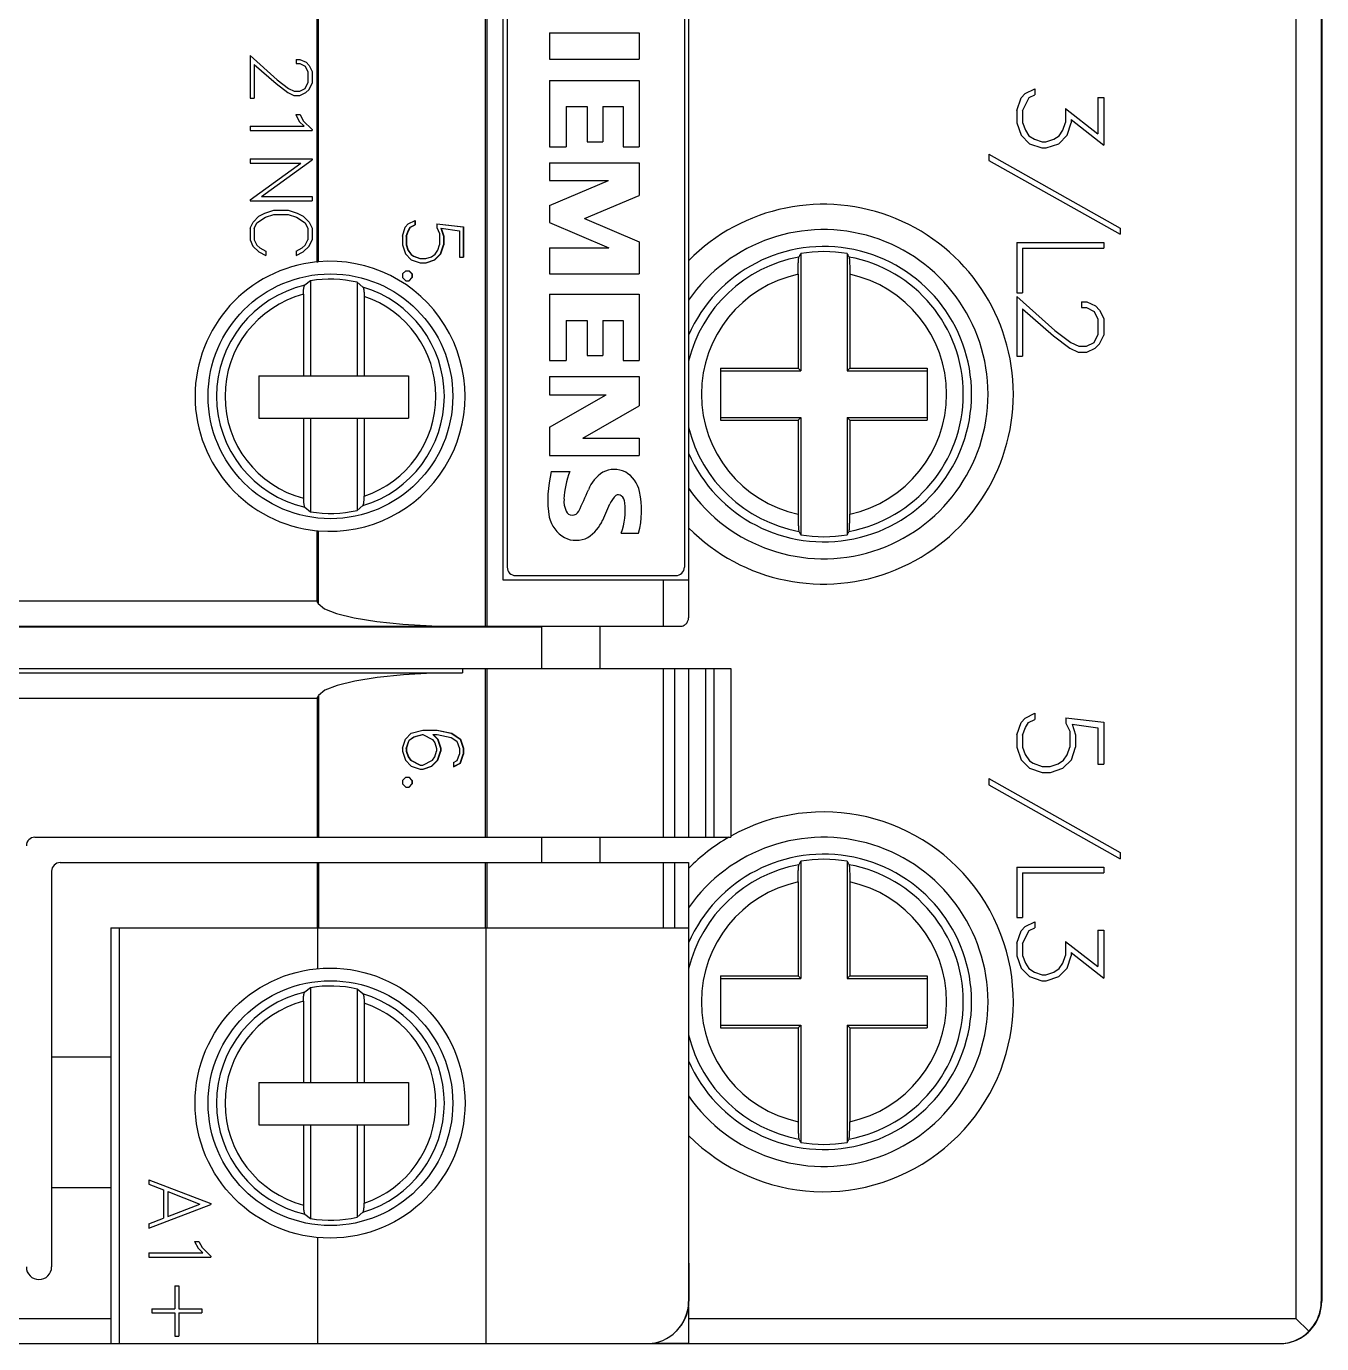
# Model space of a CAD drawing. Header units: millimetres. Extents: x -72 to 2978, y -1067 to 2817.
# Drawn here: x 534.13 to 564.84, y 872.75 to 903.97 of the extents above; entities that cross this region are included whole.
import ezdxf

# ---------------------------------------------------------------- set-up
doc = ezdxf.new("R2010")
doc.units = ezdxf.units.MM
doc.layers.add('10000_FRONT', color=7, linetype='Continuous')

msp = doc.modelspace()

# ---------------------------------------------------------------- linework, layer by layer
msp.add_line((537.334, 872.753), (543.334, 872.753))
at = {"layer": '10000_FRONT', "color": 7, "linetype": 'Continuous', "lineweight": 25}
for p, q in [((545.017, 917.753), (545.017, 889.753)), ((545.051, 917.753), (545.051, 889.753)), ((564.235, 917.153), (564.235, 873.353)), ((549.835, 916.753), (549.835, 889.953)), ((564.835, 916.753), (564.835, 873.753)), ((564.845, 916.743), (564.845, 873.763)), ((541.019, 908.869), (541.019, 898.387)), ((541.054, 908.865), (541.054, 898.391)), ((545.435, 906.653), (545.435, 890.853)), ((545.535, 906.353), (545.535, 891.153)), ((549.735, 906.353), (549.735, 891.153)), ((546.535, 903.813), (546.535, 903.191)), ((546.535, 903.813), (548.665, 903.813)), ((548.665, 903.813), (548.665, 903.191)), ((539.438, 903.276), (539.438, 902.265)), ((539.438, 903.276), (540.081, 902.704)), ((540.535, 903.188), (540.535, 903.088)), ((540.535, 903.188), (540.623, 903.188)), ((540.623, 903.188), (540.767, 903.118)), ((540.767, 903.118), (540.838, 903.045)), ((546.535, 903.191), (548.665, 903.191)), ((539.536, 903.068), (539.536, 902.265)), ((539.536, 903.068), (540.059, 902.612)), ((540.535, 903.088), (540.616, 903.088)), ((540.616, 903.088), (540.745, 903.023)), ((540.745, 903.023), (540.81, 902.894)), ((540.81, 902.894), (540.81, 902.628)), ((540.838, 903.045), (540.908, 902.902)), ((540.908, 902.902), (540.908, 902.62)), ((540.059, 902.612), (540.336, 902.404)), ((540.081, 902.704), (540.353, 902.5)), ((540.353, 902.5), (540.487, 902.434)), ((540.616, 902.434), (540.745, 902.498)), ((540.745, 902.498), (540.81, 902.628)), ((540.765, 902.404), (540.837, 902.477)), ((540.837, 902.477), (540.908, 902.62)), ((546.535, 902.689), (546.535, 901.115)), ((546.535, 902.689), (548.665, 902.689)), ((548.665, 902.689), (548.665, 901.115)), ((557.818, 902.379), (558.045, 902.492)), ((558.045, 902.492), (558.045, 902.347)), ((539.438, 902.265), (539.536, 902.265)), ((540.336, 902.404), (540.476, 902.333)), ((540.476, 902.333), (540.622, 902.333)), ((540.487, 902.434), (540.616, 902.434)), ((540.622, 902.333), (540.765, 902.404)), ((557.619, 901.979), (557.717, 902.275)), ((557.717, 902.275), (557.818, 902.379)), ((557.756, 901.971), (557.91, 902.281)), ((557.91, 902.281), (558.045, 902.347)), ((559.54, 902.287), (559.54, 901.425)), ((559.54, 902.287), (559.677, 902.287)), ((559.677, 902.287), (559.677, 901.156)), ((540.525, 901.877), (540.605, 901.714)), ((540.525, 901.877), (540.628, 901.877)), ((540.628, 901.877), (540.701, 901.733)), ((546.933, 902.067), (546.933, 901.115)), ((546.933, 902.067), (547.435, 902.067)), ((547.435, 902.067), (547.435, 901.235)), ((547.799, 902.067), (547.799, 901.235)), ((547.799, 902.067), (548.283, 902.067)), ((548.283, 902.067), (548.283, 901.115)), ((557.619, 901.979), (557.619, 901.685)), ((557.756, 901.971), (557.756, 901.691)), ((558.77, 902.02), (558.77, 901.691)), ((558.77, 902.02), (559.54, 901.425)), ((539.438, 901.602), (539.438, 901.504)), ((539.438, 901.602), (540.718, 901.602)), ((540.605, 901.714), (540.718, 901.602)), ((540.701, 901.733), (540.908, 901.525)), ((557.619, 901.685), (557.718, 901.389)), ((557.756, 901.691), (557.821, 901.507)), ((558.707, 901.507), (558.77, 901.691)), ((558.811, 901.389), (558.91, 901.685)), ((558.91, 901.759), (558.91, 901.685)), ((558.91, 901.759), (559.677, 901.156)), ((539.438, 901.504), (540.908, 901.504)), ((540.908, 901.525), (540.908, 901.504)), ((547.435, 901.235), (547.799, 901.235)), ((557.718, 901.389), (557.917, 901.188)), ((557.821, 901.507), (557.905, 901.378)), ((557.905, 901.378), (558.034, 901.293)), ((558.034, 901.293), (558.219, 901.23)), ((558.219, 901.23), (558.309, 901.23)), ((558.309, 901.23), (558.493, 901.293)), ((558.493, 901.293), (558.623, 901.378)), ((558.611, 901.188), (558.811, 901.389)), ((558.623, 901.378), (558.707, 901.507)), ((546.535, 901.115), (546.933, 901.115)), ((548.283, 901.115), (548.665, 901.115)), ((556.953, 900.943), (556.953, 900.794)), ((556.953, 900.943), (560.069, 899.189)), ((557.917, 901.188), (558.213, 901.09)), ((558.213, 901.09), (558.315, 901.09)), ((558.315, 901.09), (558.611, 901.188)), ((539.438, 900.829), (539.438, 900.731)), ((539.438, 900.829), (540.908, 900.829)), ((539.438, 899.861), (540.639, 900.731)), ((539.438, 900.731), (540.639, 900.731)), ((539.707, 899.935), (540.908, 900.806)), ((540.908, 900.829), (540.908, 900.806)), ((546.535, 900.733), (546.535, 900.318)), ((546.535, 900.733), (548.665, 900.733)), ((548.665, 900.733), (548.665, 899.963)), ((556.953, 900.794), (560.069, 899.042)), ((546.535, 899.724), (547.938, 900.318)), ((546.535, 900.318), (547.938, 900.318)), ((539.438, 899.861), (539.438, 899.837)), ((539.438, 899.837), (540.908, 899.837)), ((539.707, 899.935), (540.908, 899.935)), ((540.908, 899.935), (540.908, 899.837)), ((546.535, 899.724), (546.535, 899.32)), ((547.367, 899.417), (548.665, 899.963)), ((539.509, 899.332), (539.649, 899.473)), ((539.601, 899.313), (539.803, 899.446)), ((539.649, 899.473), (539.791, 899.541)), ((539.791, 899.541), (540, 899.611)), ((539.803, 899.446), (540.003, 899.513)), ((540, 899.611), (540.346, 899.611)), ((540.003, 899.513), (540.342, 899.513)), ((540.342, 899.513), (540.543, 899.446)), ((540.346, 899.611), (540.555, 899.541)), ((540.543, 899.446), (540.745, 899.313)), ((540.555, 899.541), (540.697, 899.473)), ((540.697, 899.473), (540.837, 899.332)), ((543.191, 899.286), (543.35, 899.366)), ((543.343, 899.363), (543.343, 899.263)), ((543.35, 899.366), (543.35, 899.263)), ((547.367, 899.417), (548.665, 898.866)), ((539.438, 899.189), (539.509, 899.332)), ((539.438, 899.189), (539.438, 898.907)), ((539.536, 899.18), (539.601, 899.313)), ((539.536, 899.18), (539.536, 898.914)), ((540.745, 899.313), (540.81, 899.18)), ((540.81, 899.18), (540.81, 898.914)), ((540.837, 899.332), (540.908, 899.189)), ((540.908, 899.189), (540.908, 898.907)), ((543.051, 899), (543.12, 899.211)), ((543.12, 899.211), (543.191, 899.286)), ((543.141, 898.996), (543.186, 899.127)), ((543.148, 898.996), (543.193, 899.127)), ((543.186, 899.127), (543.238, 899.21)), ((543.186, 899.127), (543.193, 899.127)), ((543.193, 899.127), (543.245, 899.21)), ((543.238, 899.21), (543.343, 899.263)), ((543.238, 899.21), (543.245, 899.21)), ((543.245, 899.21), (543.35, 899.263)), ((543.343, 899.263), (543.35, 899.263)), ((543.866, 899.29), (543.866, 899.2)), ((543.866, 899.29), (544.499, 899.218)), ((543.866, 899.289), (544.489, 899.218)), ((543.866, 899.2), (543.934, 899.063)), ((543.934, 899.063), (543.934, 898.794)), ((543.962, 899.185), (544.022, 899)), ((543.962, 899.185), (543.971, 899.185)), ((543.971, 899.185), (544.03, 899)), ((543.971, 899.185), (544.402, 899.121)), ((544.402, 899.121), (544.402, 898.502)), ((544.489, 899.218), (544.489, 898.502)), ((544.489, 899.218), (544.499, 899.218)), ((544.499, 899.218), (544.499, 898.502)), ((546.535, 899.32), (547.942, 898.721)), ((560.069, 899.189), (560.069, 899.042)), ((539.438, 898.907), (539.508, 898.763)), ((539.508, 898.763), (539.648, 898.623)), ((539.536, 898.914), (539.603, 898.783)), ((539.603, 898.783), (539.668, 898.718)), ((540.678, 898.718), (540.743, 898.783)), ((540.698, 898.623), (540.838, 898.763)), ((540.743, 898.783), (540.81, 898.914)), ((540.838, 898.763), (540.908, 898.907)), ((543.051, 899), (543.051, 898.79)), ((543.051, 898.79), (543.121, 898.579)), ((543.141, 898.996), (543.141, 898.794)), ((543.141, 898.996), (543.148, 898.996)), ((543.141, 898.794), (543.181, 898.669)), ((543.141, 898.794), (543.148, 898.794)), ((543.148, 898.996), (543.148, 898.794)), ((543.148, 898.794), (543.188, 898.669)), ((543.889, 898.663), (543.934, 898.794)), ((543.953, 898.579), (544.022, 898.79)), ((543.961, 898.579), (544.03, 898.79)), ((544.022, 899), (544.022, 898.79)), ((544.022, 899), (544.03, 899)), ((544.022, 898.79), (544.03, 898.79)), ((544.03, 899), (544.03, 898.79)), ((548.665, 898.866), (548.665, 898.102)), ((557.619, 898.847), (557.619, 897.653)), ((557.619, 898.847), (559.677, 898.847)), ((559.677, 898.847), (559.677, 898.71)), ((539.648, 898.623), (539.811, 898.542)), ((539.668, 898.718), (539.811, 898.646)), ((539.811, 898.646), (539.811, 898.542)), ((540.535, 898.646), (540.678, 898.718)), ((540.535, 898.646), (540.535, 898.542)), ((540.535, 898.542), (540.698, 898.623)), ((543.121, 898.579), (543.262, 898.435)), ((543.181, 898.669), (543.255, 898.564)), ((543.181, 898.669), (543.188, 898.669)), ((543.188, 898.669), (543.262, 898.564)), ((543.255, 898.564), (543.314, 898.524)), ((543.255, 898.564), (543.262, 898.564)), ((543.262, 898.564), (543.321, 898.524)), ((543.262, 898.435), (543.471, 898.365)), ((543.314, 898.524), (543.468, 898.465)), ((543.314, 898.524), (543.321, 898.524)), ((543.321, 898.524), (543.475, 898.465)), ((543.468, 898.465), (543.475, 898.465)), ((543.475, 898.465), (543.607, 898.465)), ((543.603, 898.365), (543.811, 898.435)), ((543.607, 898.465), (543.737, 898.51)), ((543.611, 898.365), (543.819, 898.435)), ((543.737, 898.51), (543.828, 898.571)), ((543.811, 898.435), (543.953, 898.579)), ((543.811, 898.435), (543.819, 898.435)), ((543.819, 898.435), (543.961, 898.579)), ((543.828, 898.571), (543.889, 898.663)), ((543.953, 898.579), (543.961, 898.579)), ((544.402, 898.502), (544.499, 898.502)), ((546.535, 898.721), (546.535, 898.102)), ((546.535, 898.721), (547.942, 898.721)), ((552.44, 898.414), (552.441, 898.43)), ((552.441, 898.43), (552.442, 898.445)), ((552.442, 898.445), (552.443, 898.458)), ((552.443, 898.458), (552.445, 898.47)), ((552.445, 898.47), (552.446, 898.479)), ((552.446, 898.479), (552.447, 898.488)), ((552.447, 898.488), (552.448, 898.495)), ((552.448, 898.495), (552.45, 898.5)), ((552.45, 898.5), (552.451, 898.504)), ((552.451, 898.504), (552.457, 898.515)), ((552.457, 898.515), (552.464, 898.527)), ((552.464, 898.527), (552.47, 898.539)), ((552.47, 898.539), (552.476, 898.55)), ((552.476, 898.55), (552.482, 898.562)), ((552.482, 898.562), (552.489, 898.574)), ((552.489, 898.574), (552.495, 898.586)), ((552.495, 898.586), (552.495, 895.803)), ((553.595, 898.586), (553.595, 895.803)), ((553.595, 898.586), (553.601, 898.574)), ((553.601, 898.574), (553.608, 898.562)), ((553.608, 898.562), (553.614, 898.55)), ((553.614, 898.55), (553.62, 898.539)), ((553.62, 898.539), (553.626, 898.527)), ((553.626, 898.527), (553.633, 898.515)), ((553.633, 898.515), (553.639, 898.504)), ((553.639, 898.504), (553.64, 898.499)), ((553.64, 898.499), (553.642, 898.492)), ((553.642, 898.492), (553.644, 898.483)), ((553.644, 898.483), (553.645, 898.471)), ((553.645, 898.471), (553.647, 898.458)), ((553.647, 898.458), (553.648, 898.441)), ((553.648, 898.441), (553.649, 898.423)), ((553.649, 898.423), (553.651, 898.402)), ((557.756, 898.71), (557.756, 897.653)), ((557.756, 898.71), (559.677, 898.71)), ((541.019, 898.387), (541.024, 898.388)), ((541.024, 898.388), (541.029, 898.388)), ((541.029, 898.388), (541.034, 898.389)), ((541.034, 898.389), (541.039, 898.389)), ((541.039, 898.389), (541.044, 898.39)), ((541.044, 898.39), (541.049, 898.39)), ((541.049, 898.39), (541.054, 898.391)), ((543.051, 898.102), (543.129, 898.18)), ((543.129, 898.18), (543.208, 898.18)), ((543.201, 898.18), (543.278, 898.102)), ((543.208, 898.18), (543.285, 898.102)), ((543.471, 898.365), (543.611, 898.365)), ((552.432, 898.172), (552.433, 898.198)), ((552.432, 898.145), (552.432, 898.172)), ((552.432, 898.119), (552.432, 898.145)), ((552.432, 898.094), (552.432, 898.119)), ((552.433, 898.223), (552.434, 898.247)), ((552.433, 898.198), (552.433, 898.223)), ((552.434, 898.27), (552.435, 898.294)), ((552.434, 898.247), (552.434, 898.27)), ((552.435, 898.317), (552.436, 898.339)), ((552.435, 898.294), (552.435, 898.317)), ((552.436, 898.339), (552.437, 898.36)), ((552.437, 898.36), (552.438, 898.379)), ((552.438, 898.379), (552.439, 898.397)), ((552.439, 898.397), (552.44, 898.414)), ((553.651, 898.402), (553.652, 898.381)), ((553.652, 898.381), (553.653, 898.358)), ((553.653, 898.358), (553.654, 898.332)), ((553.654, 898.332), (553.655, 898.305)), ((553.655, 898.305), (553.656, 898.276)), ((553.656, 898.276), (553.656, 898.248)), ((553.656, 898.248), (553.657, 898.219)), ((553.657, 898.219), (553.657, 898.188)), ((553.657, 898.188), (553.658, 898.156)), ((553.658, 898.156), (553.658, 898.124)), ((553.658, 898.124), (553.658, 898.094)), ((540.717, 897.785), (540.718, 897.794)), ((540.718, 897.794), (540.72, 897.801)), ((540.72, 897.801), (540.722, 897.808)), ((540.722, 897.808), (540.724, 897.815)), ((540.724, 897.815), (540.726, 897.82)), ((540.726, 897.82), (540.728, 897.824)), ((540.728, 897.824), (540.73, 897.828)), ((540.73, 897.828), (540.732, 897.831)), ((540.732, 897.831), (540.734, 897.833)), ((540.875, 897.939), (540.734, 897.833)), ((540.875, 897.939), (540.875, 895.688)), ((541.975, 897.906), (541.975, 895.688)), ((542.116, 897.791), (541.975, 897.906)), ((543.051, 898.102), (543.051, 898.021)), ((543.051, 898.021), (543.129, 897.943)), ((543.129, 897.943), (543.208, 897.943)), ((543.201, 897.943), (543.278, 898.021)), ((543.208, 897.943), (543.285, 898.021)), ((543.278, 898.102), (543.278, 898.021)), ((543.278, 898.102), (543.285, 898.102)), ((543.278, 898.021), (543.285, 898.021)), ((543.285, 898.102), (543.285, 898.021)), ((546.535, 898.102), (548.665, 898.102)), ((552.432, 898.094), (552.432, 895.866)), ((553.658, 898.094), (553.658, 895.866)), ((540.705, 897.646), (540.706, 897.66)), ((540.705, 897.633), (540.705, 897.646)), ((540.705, 897.62), (540.705, 897.633)), ((540.705, 897.62), (540.705, 895.688)), ((540.706, 897.673), (540.707, 897.687)), ((540.706, 897.66), (540.706, 897.673)), ((540.707, 897.699), (540.708, 897.711)), ((540.707, 897.687), (540.707, 897.699)), ((540.708, 897.711), (540.709, 897.723)), ((540.709, 897.723), (540.71, 897.735)), ((540.71, 897.735), (540.711, 897.746)), ((540.711, 897.746), (540.713, 897.757)), ((540.713, 897.757), (540.714, 897.767)), ((540.714, 897.767), (540.715, 897.776)), ((540.715, 897.776), (540.717, 897.785)), ((542.116, 897.79), (542.119, 897.788)), ((542.119, 897.788), (542.121, 897.783)), ((542.121, 897.783), (542.124, 897.778)), ((542.124, 897.778), (542.126, 897.772)), ((542.126, 897.772), (542.128, 897.764)), ((542.128, 897.764), (542.13, 897.755)), ((542.13, 897.755), (542.132, 897.745)), ((542.132, 897.745), (542.134, 897.734)), ((542.134, 897.734), (542.136, 897.723)), ((542.136, 897.723), (542.138, 897.71)), ((542.138, 897.71), (542.139, 897.697)), ((542.139, 897.697), (542.14, 897.682)), ((542.14, 897.682), (542.142, 897.667)), ((542.142, 897.667), (542.143, 897.653)), ((542.143, 897.653), (542.143, 897.637)), ((542.143, 897.637), (542.144, 897.621)), ((542.144, 897.621), (542.145, 897.604)), ((542.145, 897.604), (542.145, 897.588)), ((542.145, 897.588), (542.145, 897.572)), ((542.145, 897.572), (542.145, 895.688)), ((546.535, 897.625), (546.535, 896.051)), ((546.535, 897.625), (548.665, 897.625)), ((548.665, 897.625), (548.665, 896.051)), ((557.619, 897.653), (557.756, 897.653)), ((557.619, 897.567), (557.619, 896.152)), ((557.619, 897.567), (558.519, 896.765)), ((557.756, 897.276), (557.756, 896.152)), ((557.756, 897.276), (558.489, 896.637)), ((559.155, 897.443), (559.155, 897.304)), ((559.155, 897.443), (559.279, 897.443)), ((559.155, 897.304), (559.268, 897.304)), ((559.268, 897.304), (559.449, 897.213)), ((559.279, 897.443), (559.48, 897.346)), ((559.449, 897.213), (559.54, 897.032)), ((559.48, 897.346), (559.579, 897.244)), ((559.579, 897.244), (559.677, 897.043)), ((546.933, 897.003), (546.933, 896.051)), ((546.933, 897.003), (547.435, 897.003)), ((547.435, 897.003), (547.435, 896.171)), ((547.799, 897.003), (547.799, 896.171)), ((547.799, 897.003), (548.283, 897.003)), ((548.283, 897.003), (548.283, 896.051)), ((559.54, 897.032), (559.54, 896.66)), ((559.677, 897.043), (559.677, 896.648)), ((558.489, 896.637), (558.876, 896.346)), ((558.519, 896.765), (558.9, 896.48)), ((559.449, 896.477), (559.54, 896.66)), ((559.578, 896.448), (559.677, 896.648)), ((558.876, 896.346), (559.073, 896.247)), ((558.9, 896.48), (559.087, 896.388)), ((559.073, 896.247), (559.277, 896.247)), ((559.087, 896.388), (559.268, 896.388)), ((559.268, 896.388), (559.449, 896.477)), ((559.277, 896.247), (559.477, 896.346)), ((559.477, 896.346), (559.578, 896.448)), ((546.535, 896.051), (546.933, 896.051)), ((547.435, 896.171), (547.799, 896.171)), ((548.283, 896.051), (548.665, 896.051)), ((557.619, 896.152), (557.756, 896.152)), ((539.645, 895.688), (539.645, 894.688)), ((539.645, 895.688), (543.195, 895.688)), ((543.195, 895.688), (543.195, 894.688)), ((546.535, 895.669), (546.535, 895.235)), ((546.535, 895.669), (548.665, 895.669)), ((548.665, 895.669), (548.665, 894.978)), ((550.595, 895.866), (550.595, 894.64)), ((550.595, 895.866), (552.432, 895.866)), ((550.595, 895.803), (552.495, 895.803)), ((552.432, 895.866), (552.495, 895.803)), ((553.595, 895.803), (553.658, 895.866)), ((553.595, 895.803), (555.495, 895.803)), ((553.658, 895.866), (555.495, 895.866)), ((555.495, 895.866), (555.495, 894.64)), ((546.535, 894.472), (547.885, 895.235)), ((546.535, 895.235), (547.885, 895.235)), ((539.645, 894.688), (543.195, 894.688)), ((540.705, 894.688), (540.705, 892.786)), ((540.875, 894.688), (540.875, 892.467)), ((541.975, 894.688), (541.975, 892.5)), ((542.145, 894.688), (542.145, 892.835)), ((547.331, 894.212), (548.665, 894.978)), ((550.595, 894.703), (552.495, 894.703)), ((552.432, 894.64), (552.495, 894.703)), ((552.495, 894.703), (552.495, 891.921)), ((553.595, 894.703), (553.595, 891.921)), ((553.595, 894.703), (553.658, 894.64)), ((553.595, 894.703), (555.495, 894.703)), ((546.535, 894.472), (546.535, 893.802)), ((550.595, 894.64), (552.432, 894.64)), ((552.432, 894.64), (552.432, 892.412)), ((553.658, 894.64), (553.658, 892.412)), ((553.658, 894.64), (555.495, 894.64)), ((547.331, 894.212), (548.665, 894.212)), ((548.665, 894.212), (548.665, 893.802)), ((546.535, 893.802), (548.665, 893.802)), ((546.581, 893.417), (547.02, 893.417)), ((542.144, 892.794), (542.145, 892.808)), ((542.145, 892.821), (542.145, 892.835)), ((542.145, 892.808), (542.145, 892.821)), ((540.705, 892.786), (540.705, 892.771)), ((540.705, 892.771), (540.705, 892.754)), ((540.705, 892.754), (540.706, 892.738)), ((540.706, 892.738), (540.707, 892.722)), ((540.707, 892.722), (540.707, 892.707)), ((540.707, 892.707), (540.708, 892.692)), ((540.708, 892.692), (540.71, 892.678)), ((540.71, 892.678), (540.711, 892.664)), ((540.711, 892.664), (540.712, 892.65)), ((540.712, 892.65), (540.714, 892.638)), ((540.714, 892.638), (540.716, 892.627)), ((540.716, 892.627), (540.718, 892.617)), ((540.718, 892.617), (540.72, 892.607)), ((540.72, 892.607), (540.722, 892.598)), ((540.722, 892.598), (540.724, 892.591)), ((540.724, 892.591), (540.726, 892.585)), ((540.726, 892.585), (540.729, 892.58)), ((540.729, 892.58), (540.731, 892.576)), ((540.731, 892.576), (540.734, 892.573)), ((540.734, 892.573), (540.875, 892.467)), ((541.975, 892.5), (542.116, 892.616)), ((542.116, 892.616), (542.118, 892.618)), ((542.118, 892.618), (542.12, 892.621)), ((542.12, 892.621), (542.122, 892.625)), ((542.122, 892.625), (542.124, 892.63)), ((542.124, 892.63), (542.126, 892.635)), ((542.126, 892.635), (542.128, 892.642)), ((542.128, 892.642), (542.13, 892.649)), ((542.13, 892.649), (542.132, 892.657)), ((542.132, 892.657), (542.133, 892.666)), ((542.133, 892.666), (542.135, 892.675)), ((542.135, 892.675), (542.136, 892.684)), ((542.136, 892.684), (542.137, 892.695)), ((542.137, 892.695), (542.139, 892.706)), ((542.139, 892.706), (542.14, 892.718)), ((542.14, 892.718), (542.141, 892.73)), ((542.141, 892.73), (542.142, 892.742)), ((542.142, 892.742), (542.143, 892.754)), ((542.143, 892.767), (542.144, 892.78)), ((542.143, 892.754), (542.143, 892.767)), ((542.144, 892.78), (542.144, 892.794)), ((547.799, 892.269), (547.972, 892.652)), ((552.432, 892.412), (552.432, 892.382)), ((552.432, 892.382), (552.432, 892.35)), ((552.432, 892.35), (552.433, 892.318)), ((552.433, 892.318), (552.433, 892.287)), ((552.433, 892.287), (552.434, 892.258)), ((552.434, 892.258), (552.434, 892.23)), ((552.434, 892.23), (552.435, 892.202)), ((552.435, 892.202), (552.436, 892.174)), ((552.436, 892.174), (552.437, 892.149)), ((553.654, 892.19), (553.655, 892.213)), ((553.654, 892.167), (553.654, 892.19)), ((553.655, 892.213), (553.656, 892.236)), ((553.656, 892.259), (553.657, 892.283)), ((553.656, 892.236), (553.656, 892.259)), ((553.657, 892.335), (553.658, 892.361)), ((553.657, 892.308), (553.657, 892.335)), ((553.657, 892.283), (553.657, 892.308)), ((553.658, 892.387), (553.658, 892.412)), ((553.658, 892.361), (553.658, 892.387)), ((541.019, 892.019), (541.019, 890.353)), ((541.019, 892.019), (541.024, 892.018)), ((541.024, 892.018), (541.029, 892.018)), ((541.029, 892.018), (541.034, 892.017)), ((541.034, 892.017), (541.039, 892.017)), ((541.039, 892.017), (541.044, 892.016)), ((541.044, 892.016), (541.049, 892.016)), ((541.049, 892.016), (541.054, 892.015)), ((541.054, 892.015), (541.054, 890.293)), ((548.24, 891.959), (548.649, 891.959)), ((552.437, 892.149), (552.438, 892.125)), ((552.438, 892.125), (552.439, 892.104)), ((552.439, 892.104), (552.441, 892.084)), ((552.441, 892.084), (552.442, 892.065)), ((552.442, 892.065), (552.443, 892.048)), ((552.443, 892.048), (552.445, 892.035)), ((552.445, 892.035), (552.446, 892.023)), ((552.446, 892.023), (552.448, 892.014)), ((552.448, 892.014), (552.45, 892.007)), ((552.45, 892.007), (552.451, 892.002)), ((552.451, 892.002), (552.457, 891.991)), ((552.457, 891.991), (552.464, 891.979)), ((552.464, 891.979), (552.47, 891.967)), ((552.47, 891.967), (552.476, 891.956)), ((552.476, 891.956), (552.482, 891.944)), ((552.482, 891.944), (552.489, 891.932)), ((552.489, 891.932), (552.495, 891.921)), ((553.595, 891.921), (553.601, 891.932)), ((553.601, 891.932), (553.608, 891.944)), ((553.608, 891.944), (553.614, 891.956)), ((553.614, 891.956), (553.62, 891.967)), ((553.62, 891.967), (553.626, 891.979)), ((553.626, 891.979), (553.633, 891.991)), ((553.633, 891.991), (553.639, 892.002)), ((553.639, 892.002), (553.64, 892.006)), ((553.64, 892.006), (553.641, 892.011)), ((553.641, 892.011), (553.643, 892.018)), ((553.643, 892.018), (553.644, 892.027)), ((553.644, 892.027), (553.645, 892.036)), ((553.645, 892.036), (553.647, 892.048)), ((553.647, 892.048), (553.648, 892.061)), ((553.648, 892.061), (553.649, 892.076)), ((553.649, 892.076), (553.65, 892.092)), ((553.65, 892.092), (553.651, 892.11)), ((553.651, 892.11), (553.652, 892.127)), ((553.652, 892.127), (553.653, 892.146)), ((553.653, 892.146), (553.654, 892.167)), ((545.735, 890.953), (549.535, 890.953)), ((545.435, 890.853), (549.835, 890.853)), ((549.235, 890.853), (549.235, 889.753)), ((503.651, 890.353), (541.019, 890.353)), ((541.019, 890.353), (541.024, 890.345)), ((541.024, 890.345), (541.029, 890.336)), ((541.029, 890.336), (541.034, 890.328)), ((541.034, 890.328), (541.039, 890.319)), ((541.039, 890.319), (541.044, 890.311)), ((541.044, 890.311), (541.049, 890.302)), ((541.049, 890.302), (541.054, 890.293)), ((495.035, 889.753), (549.635, 889.753)), ((498.345, 889.743), (546.345, 889.743)), ((546.345, 889.753), (546.345, 888.753)), ((547.735, 889.753), (547.735, 888.753)), ((549.635, 889.753), (549.661, 889.755)), ((549.661, 889.755), (549.685, 889.759)), ((549.685, 889.759), (549.707, 889.767)), ((549.707, 889.767), (549.728, 889.776)), ((549.728, 889.776), (549.746, 889.787)), ((549.746, 889.787), (549.763, 889.8)), ((549.763, 889.8), (549.779, 889.814)), ((549.779, 889.814), (549.792, 889.829)), ((549.792, 889.829), (549.804, 889.846)), ((549.804, 889.846), (549.813, 889.863)), ((549.813, 889.863), (549.821, 889.88)), ((549.821, 889.88), (549.827, 889.898)), ((549.827, 889.898), (549.832, 889.917)), ((549.832, 889.917), (549.834, 889.935)), ((549.834, 889.935), (549.835, 889.953)), ((493.835, 888.753), (550.835, 888.753)), ((544.474, 888.753), (544.474, 888.653)), ((545.017, 888.753), (545.017, 884.753)), ((545.051, 888.753), (545.051, 884.753)), ((549.235, 888.753), (549.235, 884.753)), ((549.498, 888.753), (549.498, 884.753)), ((549.835, 888.753), (549.835, 884.753)), ((550.235, 888.753), (550.235, 884.753)), ((550.435, 888.753), (550.435, 884.753)), ((550.835, 888.753), (550.835, 884.753)), ((500.196, 888.653), (544.474, 888.653)), ((503.64, 888.053), (541.03, 888.053)), ((541.03, 888.053), (541.035, 888.062)), ((541.03, 888.053), (541.03, 884.753)), ((541.035, 888.062), (541.04, 888.07)), ((541.04, 888.07), (541.045, 888.079)), ((541.045, 888.079), (541.05, 888.087)), ((541.05, 888.087), (541.055, 888.096)), ((541.055, 888.096), (541.06, 888.104)), ((541.06, 888.104), (541.065, 888.113)), ((541.065, 888.113), (541.065, 884.753)), ((557.717, 887.475), (557.818, 887.579)), ((557.818, 887.579), (558.045, 887.692)), ((557.894, 887.472), (558.045, 887.547)), ((558.045, 887.692), (558.045, 887.547)), ((558.777, 887.585), (558.777, 887.459)), ((558.777, 887.585), (559.677, 887.484)), ((543.121, 887.075), (543.261, 887.218)), ((543.261, 887.218), (543.537, 887.288)), ((543.322, 887.136), (543.53, 887.188)), ((543.33, 887.136), (543.538, 887.188)), ((543.53, 887.188), (543.538, 887.188)), ((543.537, 887.288), (543.879, 887.288)), ((543.538, 887.188), (543.766, 887.073)), ((543.77, 887.188), (543.882, 887.075)), ((543.77, 887.188), (543.778, 887.188)), ((543.778, 887.188), (543.89, 887.075)), ((543.778, 887.188), (543.874, 887.188)), ((543.87, 887.288), (544.21, 887.22)), ((543.874, 887.188), (544.208, 887.12)), ((543.879, 887.288), (544.22, 887.22)), ((544.21, 887.22), (544.42, 887.076)), ((544.21, 887.22), (544.22, 887.22)), ((544.22, 887.22), (544.43, 887.076)), ((557.619, 887.179), (557.717, 887.475)), ((557.756, 887.173), (557.821, 887.357)), ((557.821, 887.357), (557.894, 887.472)), ((558.777, 887.459), (558.874, 887.267)), ((558.874, 887.267), (558.874, 886.891)), ((558.926, 887.437), (559.011, 887.179)), ((558.926, 887.437), (559.54, 887.349)), ((559.54, 887.349), (559.54, 886.482)), ((559.677, 887.484), (559.677, 886.482)), ((543.051, 886.863), (543.121, 887.075)), ((543.142, 886.859), (543.208, 887.057)), ((543.149, 886.859), (543.215, 887.057)), ((543.208, 887.057), (543.322, 887.136)), ((543.208, 887.057), (543.215, 887.057)), ((543.215, 887.057), (543.33, 887.136)), ((543.322, 887.136), (543.33, 887.136)), ((543.766, 887.073), (543.818, 886.99)), ((543.818, 886.99), (543.862, 886.859)), ((543.882, 887.075), (543.951, 886.863)), ((543.882, 887.075), (543.89, 887.075)), ((543.89, 887.075), (543.96, 886.863)), ((544.208, 887.12), (544.345, 887.028)), ((544.345, 887.028), (544.402, 886.859)), ((544.42, 887.076), (544.489, 886.863)), ((544.42, 887.076), (544.43, 887.076)), ((544.43, 887.076), (544.499, 886.863)), ((557.619, 887.179), (557.619, 886.885)), ((557.619, 886.885), (557.719, 886.589)), ((557.756, 887.173), (557.756, 886.891)), ((557.756, 886.891), (557.814, 886.715)), ((558.81, 886.707), (558.874, 886.891)), ((558.913, 886.589), (559.011, 886.885)), ((559.011, 887.179), (559.011, 886.885)), ((543.051, 886.863), (543.051, 886.79)), ((543.051, 886.79), (543.121, 886.579)), ((543.121, 886.579), (543.261, 886.435)), ((543.142, 886.859), (543.142, 886.794)), ((543.142, 886.859), (543.149, 886.859)), ((543.142, 886.794), (543.187, 886.663)), ((543.142, 886.794), (543.149, 886.794)), ((543.149, 886.859), (543.149, 886.794)), ((543.149, 886.794), (543.195, 886.663)), ((543.187, 886.663), (543.239, 886.581)), ((543.187, 886.663), (543.195, 886.663)), ((543.195, 886.663), (543.247, 886.581)), ((543.239, 886.581), (543.469, 886.465)), ((543.239, 886.581), (543.247, 886.581)), ((543.247, 886.581), (543.476, 886.465)), ((543.536, 886.465), (543.766, 886.581)), ((543.741, 886.435), (543.882, 886.579)), ((543.749, 886.435), (543.89, 886.579)), ((543.766, 886.581), (543.818, 886.663)), ((543.818, 886.663), (543.862, 886.794)), ((543.862, 886.859), (543.862, 886.794)), ((543.882, 886.579), (543.951, 886.79)), ((543.882, 886.579), (543.89, 886.579)), ((543.89, 886.579), (543.96, 886.79)), ((543.951, 886.863), (543.951, 886.79)), ((543.951, 886.863), (543.96, 886.863)), ((543.951, 886.79), (543.96, 886.79)), ((543.96, 886.863), (543.96, 886.79)), ((544.266, 886.528), (544.349, 886.571)), ((544.349, 886.571), (544.402, 886.726)), ((544.402, 886.859), (544.402, 886.726)), ((544.42, 886.506), (544.489, 886.721)), ((544.43, 886.506), (544.499, 886.721)), ((544.489, 886.863), (544.489, 886.721)), ((544.489, 886.863), (544.499, 886.863)), ((544.489, 886.721), (544.499, 886.721)), ((544.499, 886.863), (544.499, 886.721)), ((557.719, 886.589), (557.919, 886.388)), ((557.814, 886.715), (557.92, 886.568)), ((557.92, 886.568), (558.003, 886.513)), ((558.594, 886.493), (558.724, 886.578)), ((558.711, 886.388), (558.913, 886.589)), ((558.724, 886.578), (558.81, 886.707)), ((543.261, 886.435), (543.469, 886.365)), ((543.469, 886.465), (543.476, 886.465)), ((543.469, 886.365), (543.541, 886.365)), ((543.476, 886.465), (543.536, 886.465)), ((543.533, 886.365), (543.741, 886.435)), ((543.541, 886.365), (543.749, 886.435)), ((543.741, 886.435), (543.749, 886.435)), ((544.266, 886.528), (544.266, 886.424)), ((544.266, 886.424), (544.43, 886.506)), ((544.266, 886.429), (544.42, 886.506)), ((544.42, 886.506), (544.43, 886.506)), ((557.919, 886.388), (558.215, 886.29)), ((558.003, 886.513), (558.222, 886.43)), ((558.215, 886.29), (558.414, 886.29)), ((558.222, 886.43), (558.409, 886.43)), ((558.409, 886.43), (558.594, 886.493)), ((558.414, 886.29), (558.711, 886.388)), ((559.54, 886.482), (559.677, 886.482)), ((543.051, 886.102), (543.129, 886.18)), ((543.051, 886.102), (543.051, 886.021)), ((543.051, 886.021), (543.129, 885.943)), ((543.129, 886.18), (543.208, 886.18)), ((543.129, 885.943), (543.208, 885.943)), ((543.201, 886.18), (543.278, 886.102)), ((543.201, 885.943), (543.278, 886.021)), ((543.208, 886.18), (543.286, 886.102)), ((543.208, 885.943), (543.286, 886.021)), ((543.278, 886.102), (543.278, 886.021)), ((543.278, 886.102), (543.286, 886.102)), ((543.278, 886.021), (543.286, 886.021)), ((543.286, 886.102), (543.286, 886.021)), ((556.953, 886.143), (556.953, 885.994)), ((556.953, 886.143), (560.069, 884.389)), ((556.953, 885.994), (560.069, 884.242)), ((534.335, 884.753), (541.03, 884.753)), ((541.03, 884.753), (541.065, 884.753)), ((541.065, 884.753), (545.017, 884.753)), ((545.017, 884.753), (545.051, 884.753)), ((545.051, 884.753), (549.235, 884.753)), ((546.345, 884.753), (546.345, 884.153)), ((547.735, 884.753), (547.735, 884.153)), ((549.235, 884.753), (549.498, 884.753)), ((549.498, 884.753), (549.835, 884.753)), ((549.835, 884.753), (550.235, 884.753)), ((550.235, 884.753), (550.435, 884.753)), ((550.435, 884.753), (550.835, 884.753)), ((560.069, 884.389), (560.069, 884.242)), ((534.935, 884.153), (541.03, 884.153)), ((541.03, 884.153), (541.03, 882.603)), ((541.03, 884.153), (541.065, 884.153)), ((541.065, 884.153), (541.065, 882.603)), ((541.065, 884.153), (545.017, 884.153)), ((545.017, 884.153), (545.017, 882.603)), ((545.017, 884.153), (545.051, 884.153)), ((545.051, 884.153), (545.051, 882.603)), ((545.051, 884.153), (549.235, 884.153)), ((549.235, 884.153), (549.235, 882.603)), ((549.235, 884.153), (549.498, 884.153)), ((549.498, 884.153), (549.498, 882.603)), ((549.498, 884.153), (549.835, 884.153)), ((549.835, 884.153), (549.835, 882.603)), ((549.835, 884.153), (549.835, 884.153)), ((552.442, 884.045), (552.443, 884.058)), ((552.443, 884.058), (552.445, 884.07)), ((552.445, 884.07), (552.446, 884.079)), ((552.446, 884.079), (552.447, 884.088)), ((552.447, 884.088), (552.448, 884.095)), ((552.448, 884.095), (552.45, 884.1)), ((552.45, 884.1), (552.451, 884.104)), ((552.451, 884.104), (552.457, 884.115)), ((552.457, 884.115), (552.464, 884.127)), ((552.464, 884.127), (552.47, 884.139)), ((552.47, 884.139), (552.476, 884.15)), ((552.476, 884.15), (552.482, 884.162)), ((552.482, 884.162), (552.489, 884.174)), ((552.489, 884.174), (552.495, 884.186)), ((552.495, 884.186), (552.495, 881.403)), ((553.595, 884.186), (553.595, 881.403)), ((553.595, 884.186), (553.601, 884.174)), ((553.601, 884.174), (553.608, 884.162)), ((553.608, 884.162), (553.614, 884.15)), ((553.614, 884.15), (553.62, 884.139)), ((553.62, 884.139), (553.626, 884.127)), ((553.626, 884.127), (553.633, 884.115)), ((553.633, 884.115), (553.639, 884.104)), ((553.639, 884.104), (553.64, 884.099)), ((553.64, 884.099), (553.642, 884.092)), ((553.642, 884.092), (553.644, 884.083)), ((553.644, 884.083), (553.645, 884.071)), ((553.645, 884.071), (553.647, 884.058)), ((534.735, 883.953), (534.735, 874.573)), ((552.432, 883.772), (552.433, 883.798)), ((552.432, 883.745), (552.432, 883.772)), ((552.433, 883.823), (552.434, 883.847)), ((552.433, 883.798), (552.433, 883.823)), ((552.434, 883.87), (552.435, 883.894)), ((552.434, 883.847), (552.434, 883.87)), ((552.435, 883.917), (552.436, 883.939)), ((552.435, 883.894), (552.435, 883.917)), ((552.436, 883.939), (552.437, 883.96)), ((552.437, 883.96), (552.438, 883.979)), ((552.438, 883.979), (552.439, 883.997)), ((552.439, 883.997), (552.44, 884.014)), ((552.44, 884.014), (552.441, 884.03)), ((552.441, 884.03), (552.442, 884.045)), ((553.647, 884.058), (553.648, 884.041)), ((553.648, 884.041), (553.649, 884.023)), ((553.649, 884.023), (553.651, 884.002)), ((553.651, 884.002), (553.652, 883.981)), ((553.652, 883.981), (553.653, 883.958)), ((553.653, 883.958), (553.654, 883.932)), ((553.654, 883.932), (553.655, 883.905)), ((553.655, 883.905), (553.656, 883.876)), ((553.656, 883.876), (553.656, 883.848)), ((553.656, 883.848), (553.657, 883.819)), ((553.657, 883.819), (553.657, 883.788)), ((553.657, 883.788), (553.658, 883.756)), ((553.658, 883.756), (553.658, 883.724)), ((557.619, 884.047), (557.619, 882.853)), ((557.619, 884.047), (559.677, 884.047)), ((557.756, 883.91), (557.756, 882.853)), ((557.756, 883.91), (559.677, 883.91)), ((559.677, 884.047), (559.677, 883.91)), ((552.432, 883.719), (552.432, 883.745)), ((552.432, 883.694), (552.432, 883.719)), ((552.432, 883.694), (552.432, 881.466)), ((553.658, 883.724), (553.658, 883.694)), ((553.658, 883.694), (553.658, 881.466)), ((557.619, 882.853), (557.756, 882.853)), ((536.135, 882.603), (536.135, 872.753)), ((536.135, 882.603), (541.03, 882.603)), ((536.335, 882.603), (536.335, 872.753)), ((541.03, 882.603), (541.065, 882.603)), ((541.035, 882.603), (541.035, 881.639)), ((541.065, 882.603), (545.017, 882.603)), ((545.017, 882.603), (545.051, 882.603)), ((545.032, 882.603), (545.032, 872.753)), ((545.051, 882.603), (549.235, 882.603)), ((549.235, 882.603), (549.498, 882.603)), ((549.498, 882.603), (549.835, 882.603)), ((549.835, 882.603), (549.835, 873.753)), ((549.835, 882.603), (549.835, 882.603)), ((557.619, 882.24), (557.717, 882.536)), ((557.717, 882.536), (557.818, 882.641)), ((557.756, 882.232), (557.91, 882.543)), ((557.818, 882.641), (558.045, 882.753)), ((557.91, 882.543), (558.045, 882.609)), ((558.045, 882.753), (558.045, 882.609)), ((559.54, 882.548), (559.54, 881.687)), ((559.54, 882.548), (559.677, 882.548)), ((559.677, 882.548), (559.677, 881.417)), ((557.619, 882.24), (557.619, 881.947)), ((557.756, 882.232), (557.756, 881.952)), ((558.77, 882.282), (558.77, 881.952)), ((558.77, 882.282), (559.54, 881.687)), ((557.619, 881.947), (557.718, 881.651)), ((557.756, 881.952), (557.821, 881.769)), ((558.707, 881.769), (558.77, 881.952)), ((558.811, 881.651), (558.91, 881.947)), ((558.91, 882.02), (558.91, 881.947)), ((558.91, 882.02), (559.677, 881.417)), ((557.718, 881.651), (557.917, 881.45)), ((557.821, 881.769), (557.905, 881.64)), ((557.905, 881.64), (558.034, 881.554)), ((558.493, 881.554), (558.623, 881.64)), ((558.611, 881.45), (558.811, 881.651)), ((558.623, 881.64), (558.707, 881.769)), ((550.595, 881.466), (550.595, 880.24)), ((550.595, 881.466), (552.432, 881.466)), ((550.595, 881.403), (552.495, 881.403)), ((552.432, 881.466), (552.495, 881.403)), ((553.595, 881.403), (553.658, 881.466)), ((553.595, 881.403), (555.495, 881.403)), ((553.658, 881.466), (555.495, 881.466)), ((555.495, 881.466), (555.495, 880.24)), ((557.917, 881.45), (558.213, 881.352)), ((558.034, 881.554), (558.219, 881.491)), ((558.213, 881.352), (558.315, 881.352)), ((558.219, 881.491), (558.309, 881.491)), ((558.309, 881.491), (558.493, 881.554)), ((558.315, 881.352), (558.611, 881.45)), ((540.706, 880.923), (540.707, 880.937)), ((540.707, 880.949), (540.708, 880.961)), ((540.707, 880.937), (540.707, 880.949)), ((540.708, 880.961), (540.709, 880.973)), ((540.709, 880.973), (540.71, 880.985)), ((540.71, 880.985), (540.711, 880.996)), ((540.711, 880.996), (540.713, 881.007)), ((540.713, 881.007), (540.714, 881.017)), ((540.714, 881.017), (540.715, 881.026)), ((540.715, 881.026), (540.717, 881.035)), ((540.717, 881.035), (540.718, 881.044)), ((540.718, 881.044), (540.72, 881.051)), ((540.72, 881.051), (540.722, 881.058)), ((540.722, 881.058), (540.724, 881.065)), ((540.724, 881.065), (540.726, 881.07)), ((540.726, 881.07), (540.728, 881.074)), ((540.728, 881.074), (540.73, 881.078)), ((540.73, 881.078), (540.732, 881.081)), ((540.732, 881.081), (540.734, 881.083)), ((540.875, 881.189), (540.734, 881.083)), ((540.875, 881.189), (540.875, 878.938)), ((541.975, 881.156), (541.975, 878.938)), ((542.116, 881.041), (541.975, 881.156)), ((542.116, 881.04), (542.119, 881.038)), ((542.119, 881.038), (542.121, 881.033)), ((542.121, 881.033), (542.124, 881.028)), ((542.124, 881.028), (542.126, 881.022)), ((542.126, 881.022), (542.128, 881.014)), ((542.128, 881.014), (542.13, 881.005)), ((542.13, 881.005), (542.132, 880.995)), ((542.132, 880.995), (542.134, 880.984)), ((542.134, 880.984), (542.136, 880.973)), ((542.136, 880.973), (542.138, 880.96)), ((542.138, 880.96), (542.139, 880.947)), ((542.139, 880.947), (542.14, 880.932)), ((540.705, 880.896), (540.706, 880.91)), ((540.705, 880.883), (540.705, 880.896)), ((540.705, 880.87), (540.705, 880.883)), ((540.705, 880.87), (540.705, 878.938)), ((540.706, 880.91), (540.706, 880.923)), ((542.14, 880.932), (542.142, 880.917)), ((542.142, 880.917), (542.143, 880.903)), ((542.143, 880.903), (542.143, 880.887)), ((542.143, 880.887), (542.144, 880.871)), ((542.144, 880.871), (542.145, 880.854)), ((542.145, 880.854), (542.145, 880.838)), ((542.145, 880.838), (542.145, 880.822)), ((542.145, 880.822), (542.145, 878.938)), ((550.595, 880.303), (552.495, 880.303)), ((550.595, 880.24), (552.432, 880.24)), ((552.432, 880.24), (552.495, 880.303)), ((552.432, 880.24), (552.432, 878.012)), ((552.495, 880.303), (552.495, 877.521)), ((553.595, 880.303), (553.595, 877.521)), ((553.595, 880.303), (553.658, 880.24)), ((553.595, 880.303), (555.495, 880.303)), ((553.658, 880.24), (553.658, 878.012)), ((553.658, 880.24), (555.495, 880.24)), ((534.735, 879.553), (536.135, 879.553)), ((539.645, 878.938), (539.645, 877.938)), ((539.645, 878.938), (543.195, 878.938)), ((543.195, 878.938), (543.195, 877.938)), ((539.645, 877.938), (543.195, 877.938)), ((540.705, 877.938), (540.705, 876.036)), ((540.875, 877.938), (540.875, 875.717)), ((541.975, 877.938), (541.975, 875.75)), ((542.145, 877.938), (542.145, 876.085)), ((552.432, 878.012), (552.432, 877.982)), ((552.432, 877.982), (552.432, 877.95)), ((552.432, 877.95), (552.433, 877.918)), ((552.433, 877.918), (552.433, 877.887)), ((552.433, 877.887), (552.434, 877.858)), ((552.434, 877.858), (552.434, 877.83)), ((552.434, 877.83), (552.435, 877.802)), ((553.655, 877.813), (553.656, 877.836)), ((553.656, 877.859), (553.657, 877.883)), ((553.656, 877.836), (553.656, 877.859)), ((553.657, 877.935), (553.658, 877.961)), ((553.657, 877.908), (553.657, 877.935)), ((553.657, 877.883), (553.657, 877.908)), ((553.658, 877.987), (553.658, 878.012)), ((553.658, 877.961), (553.658, 877.987)), ((552.435, 877.802), (552.436, 877.774)), ((552.436, 877.774), (552.437, 877.749)), ((552.437, 877.749), (552.438, 877.725)), ((552.438, 877.725), (552.439, 877.704)), ((552.439, 877.704), (552.441, 877.684)), ((552.441, 877.684), (552.442, 877.665)), ((552.442, 877.665), (552.443, 877.648)), ((552.443, 877.648), (552.445, 877.635)), ((552.445, 877.635), (552.446, 877.623)), ((552.446, 877.623), (552.448, 877.614)), ((552.448, 877.614), (552.45, 877.607)), ((552.45, 877.607), (552.451, 877.602)), ((552.451, 877.602), (552.457, 877.591)), ((552.457, 877.591), (552.464, 877.579)), ((552.464, 877.579), (552.47, 877.567)), ((552.47, 877.567), (552.476, 877.556)), ((552.476, 877.556), (552.482, 877.544)), ((552.482, 877.544), (552.489, 877.532)), ((552.489, 877.532), (552.495, 877.521)), ((553.595, 877.521), (553.601, 877.532)), ((553.601, 877.532), (553.608, 877.544)), ((553.608, 877.544), (553.614, 877.556)), ((553.614, 877.556), (553.62, 877.567)), ((553.62, 877.567), (553.626, 877.579)), ((553.626, 877.579), (553.633, 877.591)), ((553.633, 877.591), (553.639, 877.602)), ((553.639, 877.602), (553.64, 877.606)), ((553.64, 877.606), (553.641, 877.611)), ((553.641, 877.611), (553.643, 877.618)), ((553.643, 877.618), (553.644, 877.627)), ((553.644, 877.627), (553.645, 877.636)), ((553.645, 877.636), (553.647, 877.648)), ((553.647, 877.648), (553.648, 877.661)), ((553.648, 877.661), (553.649, 877.676)), ((553.649, 877.676), (553.65, 877.692)), ((553.65, 877.692), (553.651, 877.71)), ((553.651, 877.71), (553.652, 877.727)), ((553.652, 877.727), (553.653, 877.746)), ((553.653, 877.746), (553.654, 877.767)), ((553.654, 877.79), (553.655, 877.813)), ((553.654, 877.767), (553.654, 877.79)), ((537.038, 876.633), (537.038, 876.531)), ((537.038, 876.633), (538.508, 876.072)), ((534.735, 876.453), (536.135, 876.453)), ((537.038, 876.531), (537.388, 876.396)), ((537.388, 876.396), (537.388, 875.726)), ((537.486, 876.359), (537.486, 875.764)), ((537.486, 876.359), (538.25, 876.061)), ((537.038, 875.489), (538.508, 876.051)), ((537.486, 875.764), (538.25, 876.061)), ((538.508, 876.072), (538.508, 876.051)), ((540.705, 876.036), (540.705, 876.021)), ((540.705, 876.021), (540.705, 876.004)), ((540.705, 876.004), (540.706, 875.988)), ((540.706, 875.988), (540.707, 875.972)), ((540.707, 875.972), (540.707, 875.957)), ((540.707, 875.957), (540.708, 875.942)), ((540.708, 875.942), (540.71, 875.928)), ((542.136, 875.934), (542.137, 875.945)), ((542.137, 875.945), (542.139, 875.956)), ((542.139, 875.956), (542.14, 875.968)), ((542.14, 875.968), (542.141, 875.98)), ((542.141, 875.98), (542.142, 875.992)), ((542.142, 875.992), (542.143, 876.004)), ((542.143, 876.017), (542.144, 876.03)), ((542.143, 876.004), (542.143, 876.017)), ((542.144, 876.044), (542.145, 876.058)), ((542.144, 876.03), (542.144, 876.044)), ((542.145, 876.071), (542.145, 876.085)), ((542.145, 876.058), (542.145, 876.071)), ((537.038, 875.59), (537.388, 875.726)), ((540.71, 875.928), (540.711, 875.914)), ((540.711, 875.914), (540.712, 875.9)), ((540.712, 875.9), (540.714, 875.888)), ((540.714, 875.888), (540.716, 875.877)), ((540.716, 875.877), (540.718, 875.867)), ((540.718, 875.867), (540.72, 875.857)), ((540.72, 875.857), (540.722, 875.848)), ((540.722, 875.848), (540.724, 875.841)), ((540.724, 875.841), (540.726, 875.835)), ((540.726, 875.835), (540.729, 875.83)), ((540.729, 875.83), (540.731, 875.826)), ((540.731, 875.826), (540.734, 875.823)), ((540.734, 875.823), (540.875, 875.717)), ((541.975, 875.75), (542.116, 875.866)), ((542.116, 875.866), (542.118, 875.868)), ((542.118, 875.868), (542.12, 875.871)), ((542.12, 875.871), (542.122, 875.875)), ((542.122, 875.875), (542.124, 875.88)), ((542.124, 875.88), (542.126, 875.885)), ((542.126, 875.885), (542.128, 875.892)), ((542.128, 875.892), (542.13, 875.899)), ((542.13, 875.899), (542.132, 875.907)), ((542.132, 875.907), (542.133, 875.916)), ((542.133, 875.916), (542.135, 875.925)), ((542.135, 875.925), (542.136, 875.934)), ((537.038, 875.59), (537.038, 875.489)), ((538.125, 875.177), (538.205, 875.014)), ((538.125, 875.177), (538.228, 875.177)), ((538.205, 875.014), (538.318, 874.902)), ((538.228, 875.177), (538.301, 875.033)), ((538.301, 875.033), (538.508, 874.825)), ((541.035, 875.267), (541.035, 872.753)), ((537.038, 874.902), (537.038, 874.804)), ((537.038, 874.902), (538.318, 874.902)), ((537.038, 874.804), (538.508, 874.804)), ((538.508, 874.825), (538.508, 874.804)), ((549.835, 874.663), (549.845, 874.663)), ((549.845, 874.663), (549.845, 873.763)), ((537.654, 874.126), (537.654, 873.578)), ((537.654, 874.126), (537.752, 874.126)), ((537.752, 874.126), (537.752, 873.578)), ((537.108, 873.578), (537.108, 873.48)), ((537.108, 873.578), (537.654, 873.578)), ((537.108, 873.48), (537.654, 873.48)), ((537.654, 873.48), (537.654, 872.931)), ((537.752, 873.578), (538.298, 873.578)), ((537.752, 873.48), (537.752, 872.931)), ((537.752, 873.48), (538.298, 873.48)), ((538.298, 873.578), (538.298, 873.48)), ((549.835, 873.622), (549.835, 873.353)), ((564.773, 873.407), (564.79, 873.456)), ((564.79, 873.456), (564.804, 873.506)), ((564.793, 873.435), (564.807, 873.48)), ((564.804, 873.506), (564.815, 873.557)), ((564.807, 873.48), (564.819, 873.527)), ((564.815, 873.557), (564.824, 873.607)), ((564.819, 873.527), (564.828, 873.573)), ((564.824, 873.607), (564.83, 873.656)), ((564.828, 873.573), (564.836, 873.619)), ((564.83, 873.656), (564.834, 873.705)), ((564.834, 873.705), (564.835, 873.753)), ((564.836, 873.619), (564.841, 873.664)), ((564.841, 873.664), (564.844, 873.709)), ((564.844, 873.709), (564.845, 873.753)), ((508.535, 873.353), (536.135, 873.353)), ((549.835, 873.353), (549.835, 872.753)), ((549.835, 873.353), (564.235, 873.353)), ((564.235, 873.353), (564.542, 873.046)), ((564.599, 873.097), (564.631, 873.136)), ((564.617, 873.13), (564.649, 873.173)), ((564.631, 873.136), (564.661, 873.175)), ((564.649, 873.173), (564.679, 873.217)), ((564.661, 873.175), (564.688, 873.215)), ((564.679, 873.217), (564.706, 873.262)), ((564.688, 873.215), (564.713, 873.257)), ((564.706, 873.262), (564.731, 873.309)), ((564.713, 873.257), (564.736, 873.3)), ((564.731, 873.309), (564.753, 873.357)), ((564.736, 873.3), (564.757, 873.344)), ((564.753, 873.357), (564.773, 873.407)), ((564.757, 873.344), (564.776, 873.389)), ((564.776, 873.389), (564.793, 873.435)), ((537.654, 872.931), (537.752, 872.931)), ((564.182, 872.815), (564.231, 872.835)), ((564.231, 872.835), (564.279, 872.857)), ((564.245, 872.837), (564.295, 872.86)), ((564.245, 872.841), (564.245, 872.837)), ((564.279, 872.857), (564.326, 872.882)), ((564.295, 872.86), (564.345, 872.887)), ((564.326, 872.882), (564.371, 872.909)), ((564.345, 872.887), (564.393, 872.917)), ((564.371, 872.909), (564.416, 872.939)), ((564.393, 872.917), (564.44, 872.949)), ((564.416, 872.939), (564.458, 872.971)), ((564.44, 872.949), (564.484, 872.984)), ((564.458, 872.971), (564.5, 873.007)), ((564.484, 872.984), (564.525, 873.02)), ((564.5, 873.007), (564.542, 873.046)), ((564.525, 873.02), (564.564, 873.058)), ((564.542, 873.046), (564.582, 873.088)), ((564.564, 873.058), (564.599, 873.097)), ((564.582, 873.088), (564.617, 873.13)), ((508.535, 872.753), (536.135, 872.753)), ((536.135, 872.753), (536.335, 872.753)), ((536.335, 872.753), (541.035, 872.753)), ((541.035, 872.753), (545.032, 872.753)), ((545.032, 872.753), (548.835, 872.753)), ((548.843, 872.753), (549.835, 872.753)), ((548.976, 872.763), (549.835, 872.763)), ((549.835, 872.753), (563.835, 872.753)), ((563.835, 872.753), (563.883, 872.754)), ((563.883, 872.754), (563.932, 872.758)), ((563.932, 872.758), (563.981, 872.764)), ((563.981, 872.764), (564.031, 872.773)), ((564.031, 872.773), (564.082, 872.784)), ((564.082, 872.784), (564.132, 872.798)), ((564.132, 872.798), (564.182, 872.815))]:
    msp.add_line(p, q, dxfattribs=at)
for points in [[(541.054, 890.293), (541.2, 890.17), (541.49, 890.055), (541.91, 889.953), (542.443, 889.868), (543.065, 889.805), (543.748, 889.766), (544.463, 889.753)], [(544.474, 888.653), (543.759, 888.64), (543.076, 888.601), (542.454, 888.538), (541.921, 888.453), (541.501, 888.351), (541.211, 888.236), (541.065, 888.113)]]:
    msp.add_lwpolyline(points, dxfattribs=at)
for centre, radius in [((541.345, 895.203), 2.9), ((541.335, 878.453), 3.2), ((541.345, 878.453), 2.9)]:
    msp.add_circle(centre, radius, dxfattribs=at)
for centre, radius, start, end in [((553.035, 895.253), 4.5, 224.6749, 135.3251), ((553.035, 895.253), 3.9, 214.8642, 145.1358), ((553.045, 895.253), 3.5, 203.489, 156.511), ((553.045, 895.253), 3.304, 100.3512, 166.2648), ((553.045, 895.253), 3.378, 80.6281, 99.3718), ((553.045, 895.253), 3.304, 280.3512, 79.6488), ((541.335, 895.203), 3.2, 95.6645, 264.3355), ((541.335, 895.203), 3.2, 264.9559, 95.0441), ((541.345, 895.203), 2.7, 103.0846, 256.9154), ((541.345, 895.203), 2.776, 76.8814, 99.7486), ((553.045, 895.253), 2.906, 102.1754, 257.8246), ((553.045, 895.253), 2.906, 282.1754, 77.8246), ((541.345, 895.203), 2.5, 104.8328, 255.1672), ((541.345, 895.203), 2.7, 0, 73.4023), ((541.345, 895.203), 2.5, 288.6629, 71.3371), ((541.345, 895.203), 2.7, 286.5977, 0), ((553.045, 895.253), 3.304, 193.7352, 259.6488), ((548.075, 892.888), 0.583, 63.4065, 117.9182), ((549.215, 892.753), 2.717, 165.8458, 188.7406), ((549.086, 892.641), 2.208, 159.4056, 176.6659), ((548.265, 892.674), 0.864, 122.4234, 158.5568), ((547.982, 892.799), 0.706, 11.937, 59.891), ((538.375, 896.772), 9.841, 334.1587, 337.4003), ((548.498, 892.439), 0.567, 133.0236, 157.9965), ((548.168, 892.742), 0.126, 54.8612, 116.9671), ((548.075, 892.656), 0.251, 5.0873, 48.8885), ((546.649, 892.499), 2.072, 344.8869, 12.4236), ((541.345, 895.203), 2.776, 260.2514, 283.1186), ((547.509, 892.726), 0.628, 176.0665, 202.8581), ((546.671, 892.509), 1.663, 340.6948, 5.8427), ((547.273, 892.517), 0.763, 193.3853, 240.2963), ((547.075, 892.544), 0.157, 203.1044, 270.0796), ((547.073, 892.567), 0.181, 270.7318, 331.8542), ((546.971, 892.619), 0.898, 302.199, 337.0969), ((553.045, 895.253), 3.378, 260.6282, 279.3719), ((547.168, 892.411), 0.621, 243.8974, 297.0574), ((545.735, 891.153), 0.2, 180, 269.9998), ((549.535, 891.153), 0.2, 270.0002, 0), ((553.035, 880.853), 4.5, 224.6748, 119.2681), ((534.335, 884.553), 0.2, 90.0001, 179.9999), ((553.035, 880.853), 3.9, 214.8641, 145.1371), ((553.035, 880.853), 4.5, 119.9267, 135.3251), ((534.935, 883.953), 0.2, 90, 180.0001), ((553.045, 880.853), 3.5, 203.4889, 156.5111), ((553.045, 880.853), 3.304, 100.3512, 166.2651), ((553.045, 880.853), 3.378, 80.6281, 99.3718), ((553.045, 880.853), 3.304, 280.3512, 79.6488), ((553.045, 880.853), 2.906, 102.1754, 257.8246), ((553.045, 880.853), 2.906, 282.1754, 77.8246), ((541.345, 878.453), 2.7, 103.0846, 256.9154), ((541.345, 878.453), 2.776, 76.8814, 99.7486), ((541.345, 878.453), 2.7, 0, 73.4023), ((541.345, 878.453), 2.5, 104.8328, 255.1672), ((541.345, 878.453), 2.5, 288.6629, 71.3371), ((553.045, 880.853), 3.304, 193.7349, 259.6488), ((541.345, 878.453), 2.7, 286.5977, 0), ((553.045, 880.853), 3.378, 260.6282, 279.3719), ((541.345, 878.453), 2.776, 260.2514, 283.1186), ((534.435, 874.573), 0.3, 180.0001, 359.9999), ((548.845, 873.763), 1, 314.5949, 0), ((563.845, 873.763), 1, 314.5948, 0), ((548.835, 873.753), 1, 270, 0), ((563.845, 873.753), 1, 270, 293.5783)]:
    msp.add_arc(centre, radius, start, end, dxfattribs=at)

doc.saveas('drawing.dxf')
